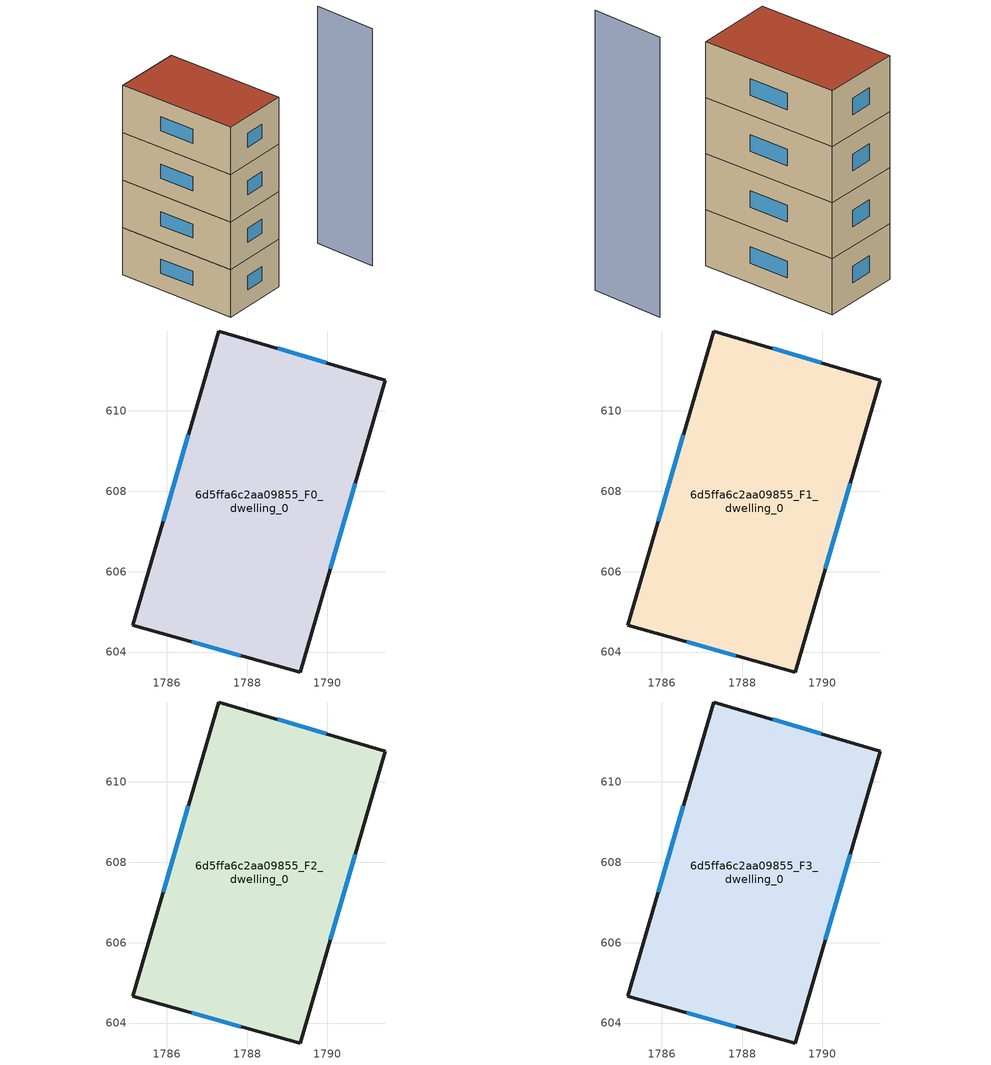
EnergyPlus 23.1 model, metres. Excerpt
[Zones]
6d5ffa6c2aa09855_F0_dwelling_0
 floor ground (EU_floor_Construction): 1791.44,610.76 1789.32,603.5 1785.16,604.66 1787.3,611.98 z0
 wall outside (EU_wall_Construction): 1791.44,610.76 1787.3,611.98 1785.16,604.66 1789.32,603.5 1791.44,610.76 z0:3
 window (EU_Window_Construction): 1789.98,611.19 1788.76,611.55 / 1790.07,606.07 1790.69,608.2 / 1786.63,604.25 1787.85,603.91 / 1786.54,609.4 1785.91,607.25 z1.06:1.94
6d5ffa6c2aa09855_F1_dwelling_0
 floor to 6d5ffa6c2aa09855_F0_dwelling_0 (EU_floor_Construction): 1791.44,610.76 1789.32,603.5 1785.16,604.66 1787.3,611.98 z3
 wall outside (EU_wall_Construction): 1791.44,610.76 1787.3,611.98 1785.16,604.66 1789.32,603.5 1791.44,610.76 z3:6
 window (EU_Window_Construction): 1789.98,611.19 1788.76,611.55 / 1790.07,606.07 1790.69,608.2 / 1786.63,604.25 1787.85,603.91 / 1786.54,609.4 1785.91,607.25 z4.06:4.94
6d5ffa6c2aa09855_F2_dwelling_0
 floor to 6d5ffa6c2aa09855_F1_dwelling_0 (EU_floor_Construction): 1791.44,610.76 1789.32,603.5 1785.16,604.66 1787.3,611.98 z6
 wall outside (EU_wall_Construction): 1791.44,610.76 1787.3,611.98 1785.16,604.66 1789.32,603.5 1791.44,610.76 z6:9
 window (EU_Window_Construction): 1789.98,611.19 1788.76,611.55 / 1790.07,606.07 1790.69,608.2 / 1786.63,604.25 1787.85,603.91 / 1786.54,609.4 1785.91,607.25 z7.06:7.94
6d5ffa6c2aa09855_F3_dwelling_0
 floor to 6d5ffa6c2aa09855_F2_dwelling_0 (EU_floor_Construction): 1791.44,610.76 1789.32,603.5 1785.16,604.66 1787.3,611.98 z9
 wall outside (EU_wall_Construction): 1791.44,610.76 1787.3,611.98 1785.16,604.66 1789.32,603.5 1791.44,610.76 z9:12
 window (EU_Window_Construction): 1789.98,611.19 1788.76,611.55 / 1790.07,606.07 1790.69,608.2 / 1786.63,604.25 1787.85,603.91 / 1786.54,609.4 1785.91,607.25 z10.06:10.94
 roof outside (EU_roof_Construction): 1789.32,603.5 1791.44,610.76 1787.3,611.98 1785.16,604.66 z12
shading: 1793.44,599.61 1794.68,603.38 z0:15
[Building]
EU S2 Campaign: North Axis=0; Terrain=City; Solar Distribution=FullExterior
[Site:Location]
Bologna: Latitude=44.5; Longitude=11.25; Time Zone=1; Elevation=37
[SizingPeriod:WeatherFileDays]
AnnualSizingPeriod: Begin Month=1; Begin Day of Month=1; End Month=12; End Day of Month=31; Day of Week for Start Day=Monday; Use Weather File Daylight Saving Period=No; Use Weather File Rain and Snow Indicators=No
[MATERIAL]
EU_InternalMass_Material: Roughness=MediumRough; Thickness=0.1; Conductivity=1; Density=1800; Specific Heat=900; Thermal Absorptance=0.9; Solar Absorptance=0.7; Visible Absorptance=0.7
[MATERIAL:NOMASS] Roughness=MediumRough; Thermal Absorptance=0.9; Solar Absorptance=0.7; Visible Absorptance=0.7
Name | Thermal Resistance
EU_wall_NoMass | 0.781309
EU_roof_NoMass | 0.418499
EU_floor_NoMass | 0.563442
[WINDOWMATERIAL:SIMPLEGLAZINGSYSTEM]
EU_Window_SimpleGlazing: UFactor=4.32879; Solar Heat Gain Coefficient=0.85; Visible Transmittance=0.85
[CONSTRUCTION]
EU_wall_Construction: EU_wall_NoMass
EU_roof_Construction: EU_roof_NoMass
EU_floor_Construction: EU_floor_NoMass
EU_Window_Construction: EU_Window_SimpleGlazing
EU_InternalMass_Construction: EU_InternalMass_Material
[ZONE] Type=1; Multiplier=1; Ceiling Height=autocalculate; Volume=98.3643; Floor Area=autocalculate; Part of Total Floor Area=Yes
6d5ffa6c2aa09855_F0_dwelling_0; 6d5ffa6c2aa09855_F1_dwelling_0; 6d5ffa6c2aa09855_F2_dwelling_0; 6d5ffa6c2aa09855_F3_dwelling_0
[INTERNALMASS] Construction=EU_InternalMass_Construction; Surface Area=32.7882
Name | Zone or ZoneList
6d5ffa6c2aa09855_F0_dwelling_0_EU_InternalMass | 6d5ffa6c2aa09855_F0_dwelling_0
6d5ffa6c2aa09855_F1_dwelling_0_EU_InternalMass | 6d5ffa6c2aa09855_F1_dwelling_0
6d5ffa6c2aa09855_F2_dwelling_0_EU_InternalMass | 6d5ffa6c2aa09855_F2_dwelling_0
6d5ffa6c2aa09855_F3_dwelling_0_EU_InternalMass | 6d5ffa6c2aa09855_F3_dwelling_0
[OTHEREQUIPMENT] Fuel Type=Electricity; Design Level Calculation Method=Watts/Area; Power per Zone Floor Area=1; Fraction Latent=0; Fraction Radiant=0; Fraction Lost=0; Carbon Dioxide Generation Rate=0; EndUse Subcategory=EU_Step8_InternalGains
Name | Zone or ZoneList or Space or SpaceList | Schedule
EU_Step8_InternalGain_6d5ffa6c2aa09855_F0_dwelling_0_f000 | 6d5ffa6c2aa09855_F0_dwelling_0 | EU_Step8_GainSchedule_6d5ffa6c2aa09855_F0_dwelling_0_f000
EU_Step8_InternalGain_6d5ffa6c2aa09855_F1_dwelling_0_f000 | 6d5ffa6c2aa09855_F1_dwelling_0 | EU_Step8_GainSchedule_6d5ffa6c2aa09855_F1_dwelling_0_f000
EU_Step8_InternalGain_6d5ffa6c2aa09855_F2_dwelling_0_f000 | 6d5ffa6c2aa09855_F2_dwelling_0 | EU_Step8_GainSchedule_6d5ffa6c2aa09855_F2_dwelling_0_f000
EU_Step8_InternalGain_6d5ffa6c2aa09855_F3_dwelling_0_f000 | 6d5ffa6c2aa09855_F3_dwelling_0 | EU_Step8_GainSchedule_6d5ffa6c2aa09855_F3_dwelling_0_f000
[ZONEVENTILATION:DESIGNFLOWRATE] Schedule=EU_AlwaysOn; Design Flow Rate Calculation Method=AirChanges/Hour; Air Changes per Hour=0.692607; Ventilation Type=Natural; Fan Pressure Rise=0; Fan Total Efficiency=1; Constant Term Coefficient=1; Temperature Term Coefficient=0; Velocity Term Coefficient=0; Velocity Squared Term Coefficient=0; Minimum Indoor Temperature=-100; Maximum Indoor Temperature=100; Delta Temperature=-100; Minimum Outdoor Temperature=-100; Maximum Outdoor Temperature=100; Maximum Wind Speed=40
Name | Zone or ZoneList or Space or SpaceList
EU_ConstantAir_6d5ffa6c2aa09855_F0_dwelling_0 | 6d5ffa6c2aa09855_F0_dwelling_0
EU_ConstantAir_6d5ffa6c2aa09855_F1_dwelling_0 | 6d5ffa6c2aa09855_F1_dwelling_0
EU_ConstantAir_6d5ffa6c2aa09855_F2_dwelling_0 | 6d5ffa6c2aa09855_F2_dwelling_0
EU_ConstantAir_6d5ffa6c2aa09855_F3_dwelling_0 | 6d5ffa6c2aa09855_F3_dwelling_0
[HVACTEMPLATE:THERMOSTAT] Constant Heating Setpoint=20; Constant Cooling Setpoint=50
EU_HeatOnly_6d5ffa6c2aa09855_F0_dwelling_0; EU_HeatOnly_6d5ffa6c2aa09855_F1_dwelling_0; EU_HeatOnly_6d5ffa6c2aa09855_F2_dwelling_0; EU_HeatOnly_6d5ffa6c2aa09855_F3_dwelling_0
[HVACTEMPLATE:ZONE:IDEALLOADSAIRSYSTEM] System Availability Schedule=EU_AlwaysOn; Maximum Heating Supply Air Temperature=50; Minimum Cooling Supply Air Temperature=13; Maximum Heating Supply Air Humidity Ratio=0.0156; Minimum Cooling Supply Air Humidity Ratio=0.0077; Heating Limit=NoLimit; Cooling Limit=NoLimit; Heating Availability Schedule=EU_AlwaysOn; Cooling Availability Schedule=EU_CoolingOff; Dehumidification Control Type=ConstantSensibleHeatRatio; Cooling Sensible Heat Ratio=0.7; Dehumidification Setpoint=60; Humidification Control Type=None; Humidification Setpoint=30; Outdoor Air Method=None; Outdoor Air Flow Rate per Person=0.00944; Outdoor Air Flow Rate per Zone Floor Area=0; Outdoor Air Flow Rate per Zone=0; Demand Controlled Ventilation Type=None; Outdoor Air Economizer Type=NoEconomizer; Heat Recovery Type=None; Sensible Heat Recovery Effectiveness=0.7; Latent Heat Recovery Effectiveness=0.65
Name | Template Thermostat
6d5ffa6c2aa09855_F0_dwelling_0 | EU_HeatOnly_6d5ffa6c2aa09855_F0_dwelling_0
6d5ffa6c2aa09855_F1_dwelling_0 | EU_HeatOnly_6d5ffa6c2aa09855_F1_dwelling_0
6d5ffa6c2aa09855_F2_dwelling_0 | EU_HeatOnly_6d5ffa6c2aa09855_F2_dwelling_0
6d5ffa6c2aa09855_F3_dwelling_0 | EU_HeatOnly_6d5ffa6c2aa09855_F3_dwelling_0
[SIZING:ZONE] Zone Cooling Design Supply Air Temperature Input Method=SupplyAirTemperature; Zone Cooling Design Supply Air Temperature=13; Zone Heating Design Supply Air Temperature Input Method=SupplyAirTemperature; Zone Heating Design Supply Air Temperature=50; Zone Cooling Design Supply Air Humidity Ratio=0.008; Zone Heating Design Supply Air Humidity Ratio=0.008; Cooling Design Air Flow Method=DesignDay; Cooling Design Air Flow Rate=0; Cooling Minimum Air Flow per Zone Floor Area=0.000762; Cooling Minimum Air Flow=0; Cooling Minimum Air Flow Fraction=0.2; Heating Design Air Flow Method=DesignDay; Heating Design Air Flow Rate=0; Heating Maximum Air Flow per Zone Floor Area=0.002032; Heating Maximum Air Flow=0.141576; Heating Maximum Air Flow Fraction=0.3; Account for Dedicated Outdoor Air System=No; Dedicated Outdoor Air System Control Strategy=NeutralSupplyAir; Dedicated Outdoor Air Low Setpoint Temperature for Design=autosize; Dedicated Outdoor Air High Setpoint Temperature for Design=autosize; Zone Load Sizing Method=Sensible Load Only No Latent Load; Zone Latent Cooling Design Supply Air Humidity Ratio Input Method=HumidityRatioDifference; Zone Cooling Design Supply Air Humidity Ratio Difference=0.005; Zone Latent Heating Design Supply Air Humidity Ratio Input Method=HumidityRatioDifference; Zone Humidification Design Supply Air Humidity Ratio Difference=0.005
6d5ffa6c2aa09855_F0_dwelling_0; 6d5ffa6c2aa09855_F1_dwelling_0; 6d5ffa6c2aa09855_F2_dwelling_0; 6d5ffa6c2aa09855_F3_dwelling_0
[SCHEDULE:CONSTANT]
Name | Hourly Value
EU_AlwaysOn | 1
EU_CoolingOff | 0
[SCHEDULE:FILE] Column Number=1; Rows to Skip at Top=0; Number of Hours of Data=8760; Column Separator=Comma; Interpolate to Timestep=No; Minutes per Item=60; Adjust Schedule for Daylight Savings=Yes
Name | File
EU_Step8_GainSchedule_6d5ffa6c2aa09855_F0_dwelling_0_f000 | ../../schedules/6d5ffa6c2aa09855/6d5ffa6c2aa09855_F0_dwelling_0_f000_gain.csv
EU_Step8_GainSchedule_6d5ffa6c2aa09855_F1_dwelling_0_f000 | ../../schedules/6d5ffa6c2aa09855/6d5ffa6c2aa09855_F1_dwelling_0_f000_gain.csv
EU_Step8_GainSchedule_6d5ffa6c2aa09855_F2_dwelling_0_f000 | ../../schedules/6d5ffa6c2aa09855/6d5ffa6c2aa09855_F2_dwelling_0_f000_gain.csv
EU_Step8_GainSchedule_6d5ffa6c2aa09855_F3_dwelling_0_f000 | ../../schedules/6d5ffa6c2aa09855/6d5ffa6c2aa09855_F3_dwelling_0_f000_gain.csv
